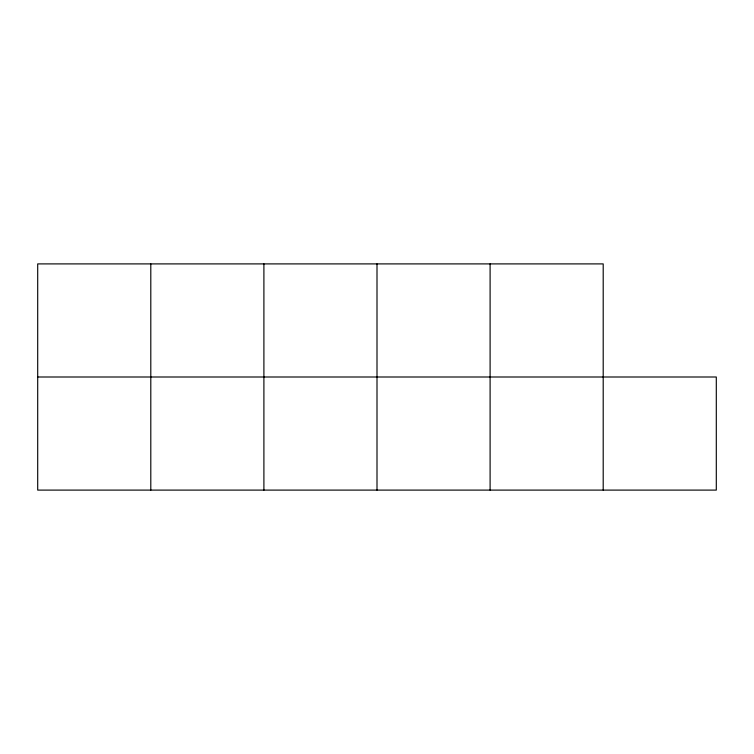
<?xml version="1.0" encoding="UTF-8"?>
<svg xmlns="http://www.w3.org/2000/svg" width="754" height="754" viewBox="0 0 754 754"><rect width="100%" height="100%" fill="white"/><g stroke="black" fill="none" stroke-linecap="round" stroke-linejoin="round"><path stroke-width="1.13" d="M37.7 377L716.3 377L716.3 490.1L37.7 490.1L37.7 263.9L603.2 263.9L603.2 490.1M490.1 263.9L490.1 490.1M377 263.9L377 490.1M263.9 263.9L263.9 490.1M150.8 263.9L150.8 490.1"/></g></svg>
